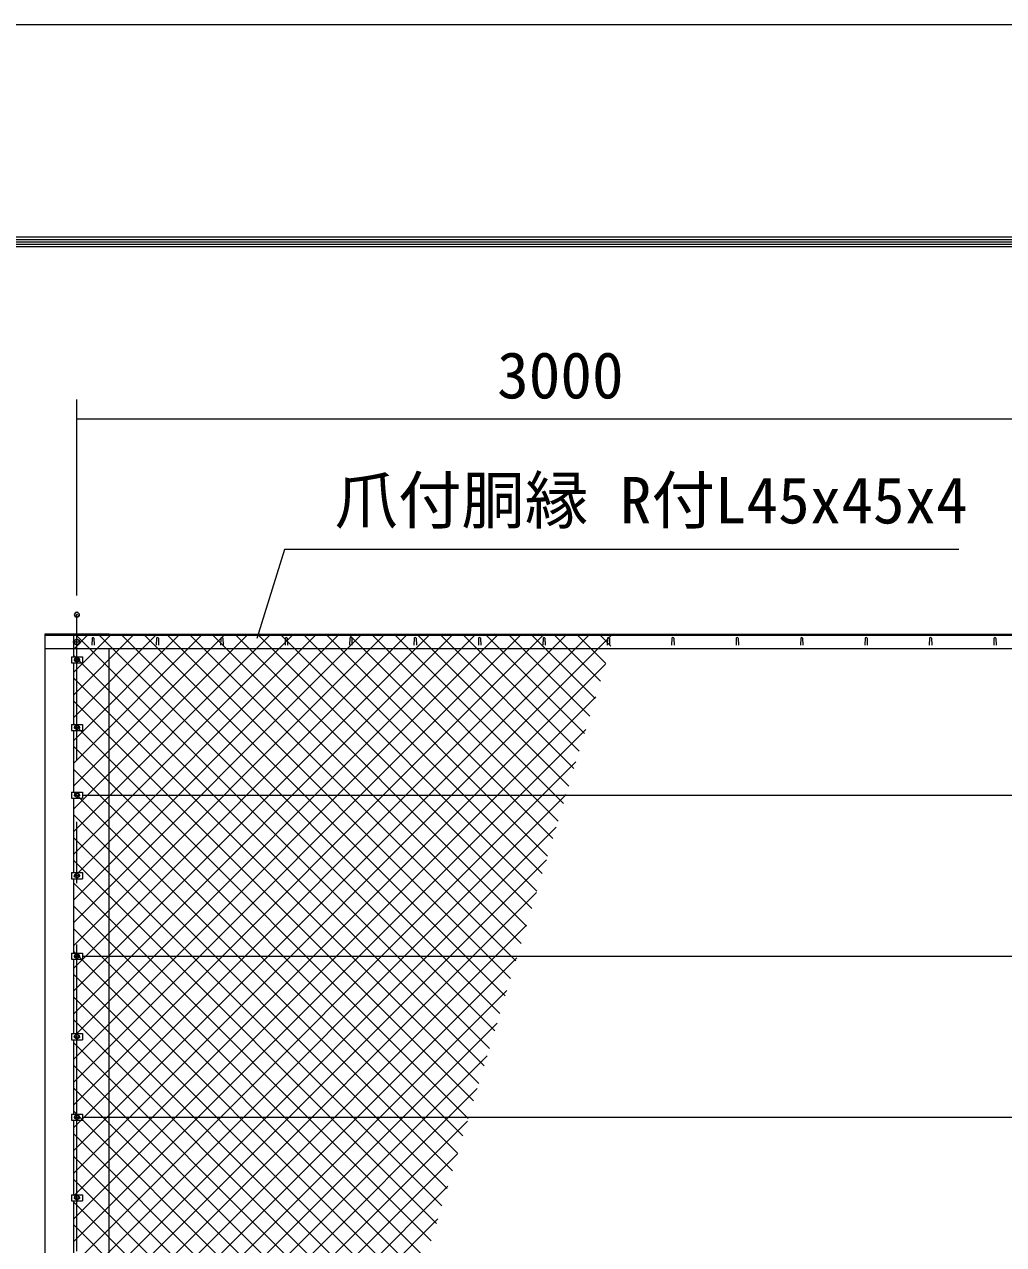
# Model space of a CAD drawing. Units: millimetres at full size; details may follow other scales. Extents: x -12600 to 12600, y -8910 to 8910.
# Drawn here: x -9560 to -6520, y 5122 to 8910 of the extents above; entities that cross this region are included whole.
import ezdxf
from ezdxf.enums import TextEntityAlignment as Align

# ---------------------------------------------------------------- set-up
doc = ezdxf.new("R2010")
doc.units = ezdxf.units.MM
doc.header["$LTSCALE"] = 30
doc.header["$PDMODE"] = 32
doc.header["$PDSIZE"] = 15
doc.linetypes.add('USER1', pattern=[50.8, 31.75, -6.35, 6.35, -6.35])
for name, color, linetype, lineweight in [('0-0_D-STR-TXT', 7, 'Continuous', 13), ('0-1_D-STR-DIM', 7, 'Continuous', 13), ('0-2_D-BMK', 2, 'USER1', 13), ('0-3_D-STR3', 3, 'Continuous', 13), ('0-4_D-STR1', 1, 'Continuous', 18), ('0-7_D-STR2', 7, 'Continuous', 13), ('0-C_D-TTL', 7, 'Continuous', 18)]:
    doc.layers.add(name, color=color, linetype=linetype, lineweight=lineweight)
doc.layers.add('0-6_Defpoints', color=253, linetype='Continuous')
doc.styles.add('ＭＳ ゴシック', font='')
doc.styles.get('ＭＳ ゴシック').set_extended_font_data('MS Gothic')

msp = doc.modelspace()

# ---------------------------------------------------------------- linework, layer by layer
at = {"layer": '0-0_D-STR-TXT'}
msp.add_lwpolyline([(-6659.25, 7279.59), (-8752.89, 7279.59), (-8838.13, 7003.42)], dxfattribs=at)
at = {"layer": '0-1_D-STR-DIM'}
for p, q in [((-9397.14, 7137.35), (-9397.14, 7745.29)), ((-9397.14, 7685.29), (-6397.14, 7685.29))]:
    msp.add_line(p, q, dxfattribs=at)
at = {"layer": '0-2_D-BMK'}
for p, q in [((-9397.14, -4042.65), (-9397.14, 7077.35)), ((-9384.39, 6992.35), (-9409.89, 6992.35)), ((-9407.14, 6937.35), (-9387.14, 6937.35)), ((-9407.14, 6727.35), (-9387.14, 6727.35)), ((-9407.14, 6517.35), (-9387.14, 6517.35)), ((-9407.14, 6267.35), (-9387.14, 6267.35)), ((-9407.14, 6017.35), (-9387.14, 6017.35)), ((-9407.14, 5767.35), (-9387.14, 5767.35)), ((-9407.14, 5517.35), (-9387.14, 5517.35)), ((-9407.14, 5267.35), (-9387.14, 5267.35))]:
    msp.add_line(p, q, dxfattribs=at)
at = {"layer": '0-3_D-STR3'}
for p, q in [((-9407.14, 6946.85), (-9407.14, 7012.35)), ((-9397.14, 6982.53), (-9405.64, 6987.44)), ((-9388.64, 6987.44), (-9397.14, 6982.53)), ((-9414.34, 6946.85), (-9379.94, 6946.85)), ((-9414.34, 6946.85), (-9414.34, 6927.85)), ((-9403.64, 6941.1), (-9397.14, 6944.85)), ((-9403.64, 6933.59), (-9403.64, 6941.1)), ((-9397.14, 6929.84), (-9403.64, 6933.59)), ((-9397.14, 6944.85), (-9390.64, 6941.1)), ((-9390.64, 6933.59), (-9397.14, 6929.84)), ((-9390.64, 6941.1), (-9390.64, 6933.59)), ((-9379.94, 6946.85), (-9379.94, 6927.85)), ((-9414.34, 6927.85), (-9379.94, 6927.85)), ((-9407.14, 6736.85), (-9407.14, 6927.85)), ((-9414.34, 6736.85), (-9379.94, 6736.85)), ((-9414.34, 6736.85), (-9414.34, 6717.85)), ((-9414.34, 6717.85), (-9379.94, 6717.85)), ((-9407.14, 6526.85), (-9407.14, 6717.85)), ((-9403.64, 6731.1), (-9397.14, 6734.85)), ((-9403.64, 6723.59), (-9403.64, 6731.1)), ((-9397.14, 6719.84), (-9403.64, 6723.59)), ((-9397.14, 6734.85), (-9390.64, 6731.1)), ((-9390.64, 6723.59), (-9397.14, 6719.84)), ((-9390.64, 6731.1), (-9390.64, 6723.59)), ((-9379.94, 6736.85), (-9379.94, 6717.85)), ((-9414.34, 6526.85), (-9379.94, 6526.85)), ((-9414.34, 6526.85), (-9414.34, 6507.85)), ((-9403.64, 6521.1), (-9397.14, 6524.85)), ((-9403.64, 6513.59), (-9403.64, 6521.1)), ((-9397.14, 6524.85), (-9390.64, 6521.1)), ((-9390.64, 6521.1), (-9390.64, 6513.59)), ((-9379.94, 6526.85), (-9379.94, 6507.85)), ((-9379.94, 6517.35), (-6406.64, 6517.35)), ((-9414.34, 6507.85), (-9379.94, 6507.85)), ((-9407.14, 6276.85), (-9407.14, 6507.85)), ((-9397.14, 6509.84), (-9403.64, 6513.59)), ((-9390.64, 6513.59), (-9397.14, 6509.84)), ((-9414.34, 6276.85), (-9379.94, 6276.85)), ((-9414.34, 6276.85), (-9414.34, 6257.85)), ((-9414.34, 6257.85), (-9379.94, 6257.85)), ((-9407.14, 6026.85), (-9407.14, 6257.85)), ((-9403.64, 6271.1), (-9397.14, 6274.85)), ((-9403.64, 6263.59), (-9403.64, 6271.1)), ((-9397.14, 6259.84), (-9403.64, 6263.59)), ((-9397.14, 6274.85), (-9390.64, 6271.1)), ((-9390.64, 6263.59), (-9397.14, 6259.84)), ((-9390.64, 6271.1), (-9390.64, 6263.59)), ((-9379.94, 6276.85), (-9379.94, 6257.85)), ((-9414.34, 6026.85), (-9379.94, 6026.85)), ((-9414.34, 6026.85), (-9414.34, 6007.85)), ((-9403.64, 6021.1), (-9397.14, 6024.85)), ((-9397.14, 6024.85), (-9390.64, 6021.1)), ((-9379.94, 6026.85), (-9379.94, 6007.85)), ((-9414.34, 6007.85), (-9379.94, 6007.85)), ((-9407.14, 5776.85), (-9407.14, 6007.85)), ((-9403.64, 6013.59), (-9403.64, 6021.1)), ((-9397.14, 6009.84), (-9403.64, 6013.59)), ((-9390.64, 6013.59), (-9397.14, 6009.84)), ((-9390.64, 6021.1), (-9390.64, 6013.59)), ((-9379.94, 6017.35), (-6406.64, 6017.35)), ((-9414.34, 5776.85), (-9379.94, 5776.85)), ((-9414.34, 5776.85), (-9414.34, 5757.85)), ((-9403.64, 5771.1), (-9397.14, 5774.85)), ((-9403.64, 5763.59), (-9403.64, 5771.1)), ((-9397.14, 5759.84), (-9403.64, 5763.59)), ((-9397.14, 5774.85), (-9390.64, 5771.1)), ((-9390.64, 5763.59), (-9397.14, 5759.84)), ((-9390.64, 5771.1), (-9390.64, 5763.59)), ((-9379.94, 5776.85), (-9379.94, 5757.85)), ((-9414.34, 5757.85), (-9379.94, 5757.85)), ((-9407.14, 5526.85), (-9407.14, 5757.85)), ((-9414.34, 5526.85), (-9379.94, 5526.85)), ((-9414.34, 5526.85), (-9414.34, 5507.85)), ((-9414.34, 5507.85), (-9379.94, 5507.85)), ((-9407.14, 5276.85), (-9407.14, 5507.85)), ((-9403.64, 5521.1), (-9397.14, 5524.85)), ((-9403.64, 5513.59), (-9403.64, 5521.1)), ((-9397.14, 5509.84), (-9403.64, 5513.59)), ((-9397.14, 5524.85), (-9390.64, 5521.1)), ((-9390.64, 5513.59), (-9397.14, 5509.84)), ((-9390.64, 5521.1), (-9390.64, 5513.59)), ((-9379.94, 5526.85), (-9379.94, 5507.85)), ((-9379.94, 5517.35), (-6406.64, 5517.35)), ((-9414.34, 5276.85), (-9379.94, 5276.85)), ((-9414.34, 5276.85), (-9414.34, 5257.85)), ((-9403.64, 5271.1), (-9397.14, 5274.85)), ((-9403.64, 5263.59), (-9403.64, 5271.1)), ((-9397.14, 5274.85), (-9390.64, 5271.1)), ((-9390.64, 5271.1), (-9390.64, 5263.59)), ((-9379.94, 5276.85), (-9379.94, 5257.85)), ((-9414.34, 5257.85), (-9379.94, 5257.85)), ((-9407.14, 5026.85), (-9407.14, 5257.85)), ((-9397.14, 5259.84), (-9403.64, 5263.59)), ((-9390.64, 5263.59), (-9397.14, 5259.84))]:
    msp.add_line(p, q, dxfattribs=at)
for points in [[(-9405.64, 6987.44), (-9405.64, 6997.25), (-9397.14, 7002.16)], [(-9397.14, 7002.16), (-9388.64, 6997.25), (-9388.64, 6987.44)]]:
    msp.add_lwpolyline(points, dxfattribs=at)
for centre, radius in [((-9397.14, 6992.35), 8.25), ((-9397.14, 6937.35), 6.25), ((-9397.14, 6727.35), 6.25), ((-9397.14, 6517.35), 6.25), ((-9397.14, 6267.35), 6.25), ((-9397.14, 6017.35), 6.25), ((-9397.14, 5767.35), 6.25), ((-9397.14, 5517.35), 6.25), ((-9397.14, 5267.35), 6.25)]:
    msp.add_circle(centre, radius, dxfattribs=at)
at = {"layer": '0-4_D-STR1'}
for p, q in [((-9497.14, 7013.35), (-4397.14, 7013.35)), ((-9472.14, 7017.35), (-4397.14, 7017.35)), ((-9497.14, 6972.35), (-4397.14, 6972.35)), ((-9350.14, 7004.22), (-9350.89, 6982.72)), ((-9344.14, 7004.22), (-9343.39, 6982.72)), ((-9297.14, 3062.35), (-9297.14, 6972.35)), ((-9150.14, 7004.22), (-9150.89, 6982.72)), ((-9144.14, 7004.22), (-9143.39, 6982.72)), ((-8950.14, 7004.22), (-8950.89, 6982.72)), ((-8944.14, 7004.22), (-8943.39, 6982.72)), ((-8750.14, 7004.22), (-8750.89, 6982.72)), ((-8744.14, 7004.22), (-8743.39, 6982.72)), ((-8550.14, 7004.22), (-8550.89, 6982.72)), ((-8544.14, 7004.22), (-8543.39, 6982.72)), ((-8350.14, 7004.22), (-8350.89, 6982.72)), ((-8344.14, 7004.22), (-8343.39, 6982.72)), ((-8150.14, 7004.22), (-8150.89, 6982.72)), ((-8144.14, 7004.22), (-8143.39, 6982.72)), ((-7950.14, 7004.22), (-7950.89, 6982.72)), ((-7944.14, 7004.22), (-7943.39, 6982.72)), ((-7750.14, 7004.22), (-7750.89, 6982.72)), ((-7744.14, 7004.22), (-7743.39, 6982.72)), ((-7550.14, 7004.22), (-7550.89, 6982.72)), ((-7544.14, 7004.22), (-7543.39, 6982.72)), ((-7350.14, 7004.22), (-7350.89, 6982.72)), ((-7344.14, 7004.22), (-7343.39, 6982.72)), ((-7150.14, 7004.22), (-7150.89, 6982.72)), ((-7144.14, 7004.22), (-7143.39, 6982.72)), ((-6950.14, 7004.22), (-6950.89, 6982.72)), ((-6944.14, 7004.22), (-6943.39, 6982.72)), ((-6750.14, 7004.22), (-6750.89, 6982.72)), ((-6744.14, 7004.22), (-6743.39, 6982.72)), ((-6550.14, 7004.22), (-6550.89, 6982.72)), ((-6544.14, 7004.22), (-6543.39, 6982.72))]:
    msp.add_line(p, q, dxfattribs=at)
msp.add_lwpolyline([(-9297.14, 7017.35), (-9497.14, 7017.35), (-9497.14, -3982.65), (-9297.14, -3982.65), (-9297.14, -2982.65)], dxfattribs=at)
for centre in [(-9347.14, 7002.97), (-9147.14, 7002.97), (-8947.14, 7002.97), (-8747.14, 7002.97), (-8547.14, 7002.97), (-8347.14, 7002.97), (-8147.14, 7002.97), (-7947.14, 7002.97), (-7747.14, 7002.97), (-7547.14, 7002.97), (-7347.14, 7002.97), (-7147.14, 7002.97), (-6947.14, 7002.97), (-6747.14, 7002.97), (-6547.14, 7002.97)]:
    msp.add_arc(centre, 3.25, 22.61986, 157.38014, dxfattribs=at)
at = {"layer": '0-6_Defpoints'}
msp.add_point((-9397.14, 7077.35), dxfattribs=at)
at = {"layer": '0-7_D-STR2'}
for p, q in [((-9407.14, 6970.03), (-9363.83, 7013.35)), ((-9407.14, 6899.32), (-9293.12, 7013.35)), ((-9407.14, 6828.61), (-9222.41, 7013.35)), ((-9407.14, 6757.9), (-9151.7, 7013.35)), ((-9407.14, 6687.19), (-9080.99, 7013.35)), ((-9407.14, 6616.48), (-9010.28, 7013.35)), ((-9407.14, 6545.77), (-8939.57, 7013.35)), ((-9407.14, 6475.06), (-8868.86, 7013.35)), ((-9407.14, 6404.35), (-8798.15, 7013.35)), ((-9407.14, 6333.64), (-8727.44, 7013.35)), ((-9407.14, 6262.93), (-8656.73, 7013.35)), ((-9407.14, 6192.22), (-8586.01, 7013.35)), ((-9407.14, 6121.51), (-8515.3, 7013.35)), ((-9407.14, 6050.79), (-8444.59, 7013.35)), ((-9407.14, 5980.08), (-8373.88, 7013.35)), ((-9407.14, 5909.37), (-8303.17, 7013.35)), ((-9407.14, 5838.66), (-8232.46, 7013.35)), ((-9407.14, 5767.95), (-8161.75, 7013.35)), ((-9407.14, 5697.24), (-8091.04, 7013.35)), ((-9407.14, 5626.53), (-8020.33, 7013.35)), ((-9407.14, 5555.82), (-7949.62, 7013.35)), ((-9407.14, 5485.11), (-7878.91, 7013.35)), ((-9407.14, 5414.4), (-7808.2, 7013.35)), ((-9407.14, 5343.69), (-7737.49, 7013.35)), ((-8116.6, 5730.82), (-9399.13, 7013.35)), ((-8100.19, 5785.12), (-9328.42, 7013.35)), ((-8083.78, 5839.42), (-9257.71, 7013.35)), ((-8067.37, 5893.72), (-9187, 7013.35)), ((-8050.96, 5948.02), (-9116.29, 7013.35)), ((-8034.55, 6002.33), (-9045.57, 7013.35)), ((-8018.15, 6056.63), (-8974.86, 7013.35)), ((-8001.74, 6110.93), (-8904.15, 7013.35)), ((-7985.33, 6165.23), (-8833.44, 7013.35)), ((-7968.92, 6219.53), (-8762.73, 7013.35)), ((-7952.51, 6273.83), (-8692.02, 7013.35)), ((-7936.1, 6328.13), (-8621.31, 7013.35)), ((-7919.69, 6382.44), (-8550.6, 7013.35)), ((-7903.28, 6436.74), (-8479.89, 7013.35)), ((-7886.87, 6491.04), (-8409.18, 7013.35)), ((-7870.46, 6545.34), (-8338.47, 7013.35)), ((-7854.05, 6599.64), (-8267.76, 7013.35)), ((-7837.64, 6653.94), (-8197.05, 7013.35)), ((-7821.23, 6708.24), (-8126.34, 7013.35)), ((-7804.82, 6762.54), (-8055.63, 7013.35)), ((-7788.41, 6816.85), (-7984.91, 7013.35)), ((-7772.01, 6871.15), (-7914.2, 7013.35)), ((-7755.6, 6925.45), (-7843.49, 7013.35)), ((-7739.19, 6979.75), (-7772.78, 7013.35)), ((-8133.01, 5676.52), (-9407.14, 6950.65)), ((-9407.14, 5272.98), (-7756, 6924.13)), ((-8149.42, 5622.22), (-9407.14, 6879.94)), ((-9407.14, 5202.27), (-7786.62, 6822.79)), ((-8165.83, 5567.92), (-9407.14, 6809.23)), ((-8182.24, 5513.61), (-9407.14, 6738.52)), ((-9407.14, 5131.56), (-7817.24, 6721.46)), ((-8198.65, 5459.31), (-9407.14, 6667.81)), ((-9407.14, 5060.85), (-7847.86, 6620.13)), ((-8215.06, 5405.01), (-9407.14, 6597.1)), ((-8231.47, 5350.71), (-9407.14, 6526.39)), ((-9407.14, 4990.13), (-7878.48, 6518.8)), ((-8247.88, 5296.41), (-9407.14, 6455.68)), ((-9407.14, 4919.42), (-7909.1, 6417.47)), ((-8264.29, 5242.11), (-9407.14, 6384.97)), ((-9407.14, 4848.71), (-7939.73, 6316.13)), ((-8280.69, 5187.81), (-9407.14, 6314.26)), ((-8297.1, 5133.5), (-9407.14, 6243.55)), ((-9407.14, 4778), (-7970.35, 6214.8)), ((-8313.51, 5079.2), (-9407.14, 6172.83)), ((-9407.14, 4707.29), (-8000.97, 6113.47)), ((-8329.92, 5024.9), (-9407.14, 6102.12)), ((-8346.33, 4970.6), (-9407.14, 6031.41)), ((-9407.14, 4636.58), (-8031.59, 6012.14)), ((-8362.74, 4916.3), (-9407.14, 5960.7)), ((-9407.14, 4565.87), (-8062.21, 5910.8)), ((-8379.15, 4862), (-9407.14, 5889.99)), ((-8395.56, 4807.7), (-9407.14, 5819.28)), ((-9407.14, 4495.16), (-8092.83, 5809.47)), ((-8411.97, 4753.4), (-9407.14, 5748.57)), ((-9407.14, 4424.45), (-8123.46, 5708.14)), ((-8428.38, 4699.09), (-9407.14, 5677.86)), ((-8444.79, 4644.79), (-9407.14, 5607.15)), ((-9407.14, 4353.74), (-8154.08, 5606.81)), ((-8461.2, 4590.49), (-9407.14, 5536.44)), ((-9407.14, 4283.03), (-8184.7, 5505.47)), ((-8477.61, 4536.19), (-9407.14, 5465.73)), ((-9407.14, 4212.32), (-8215.32, 5404.14)), ((-8494.02, 4481.89), (-9407.14, 5395.02)), ((-8510.43, 4427.59), (-9407.14, 5324.31)), ((-9407.14, 4141.61), (-8245.94, 5302.81)), ((-8526.83, 4373.29), (-9407.14, 5253.6)), ((-9407.14, 4070.9), (-8276.56, 5201.48)), ((-8543.24, 4318.98), (-9407.14, 5182.89))]:
    msp.add_line(p, q, dxfattribs=at)
at = {"layer": '0-C_D-TTL', "color": 2}
msp.add_lwpolyline([(-12600, 8910), (12600, 8910), (12600, -8910), (-12600, -8910)], close=True, dxfattribs=at)
at = {"layer": '0-C_D-TTL'}
for points in [[(-11790, 8250), (11790, 8250), (11790, -8250), (-11790, -8250)], [(-11782.5, 8242.5), (11782.5, 8242.5), (11782.5, -8242.5), (-11782.5, -8242.5)], [(-11775, 8235), (11775, 8235), (11775, -8235), (-11775, -8235)], [(-11767.5, 8227.5), (11767.5, 8227.5), (11767.5, -8227.5), (-11767.5, -8227.5)], [(-11760, 8220), (11760, 8220), (11760, -8220), (-11760, -8220)]]:
    msp.add_lwpolyline(points, close=True, dxfattribs=at)

# ---------------------------------------------------------------- texts
at = {"layer": '0-0_D-STR-TXT', "style": 'ＭＳ ゴシック'}
msp.add_text('爪付胴縁 R付L45x45x4', height=144.3, dxfattribs=at).set_placement((-8597.07, 7317.34), align=Align.BOTTOM_LEFT)
at = {"layer": '0-1_D-STR-DIM', "style": 'ＭＳ ゴシック'}
msp.add_text('3000', height=144.3, dxfattribs=at).set_placement((-8092.58, 7705.54), align=Align.BOTTOM_LEFT)

doc.saveas('drawing.dxf')
